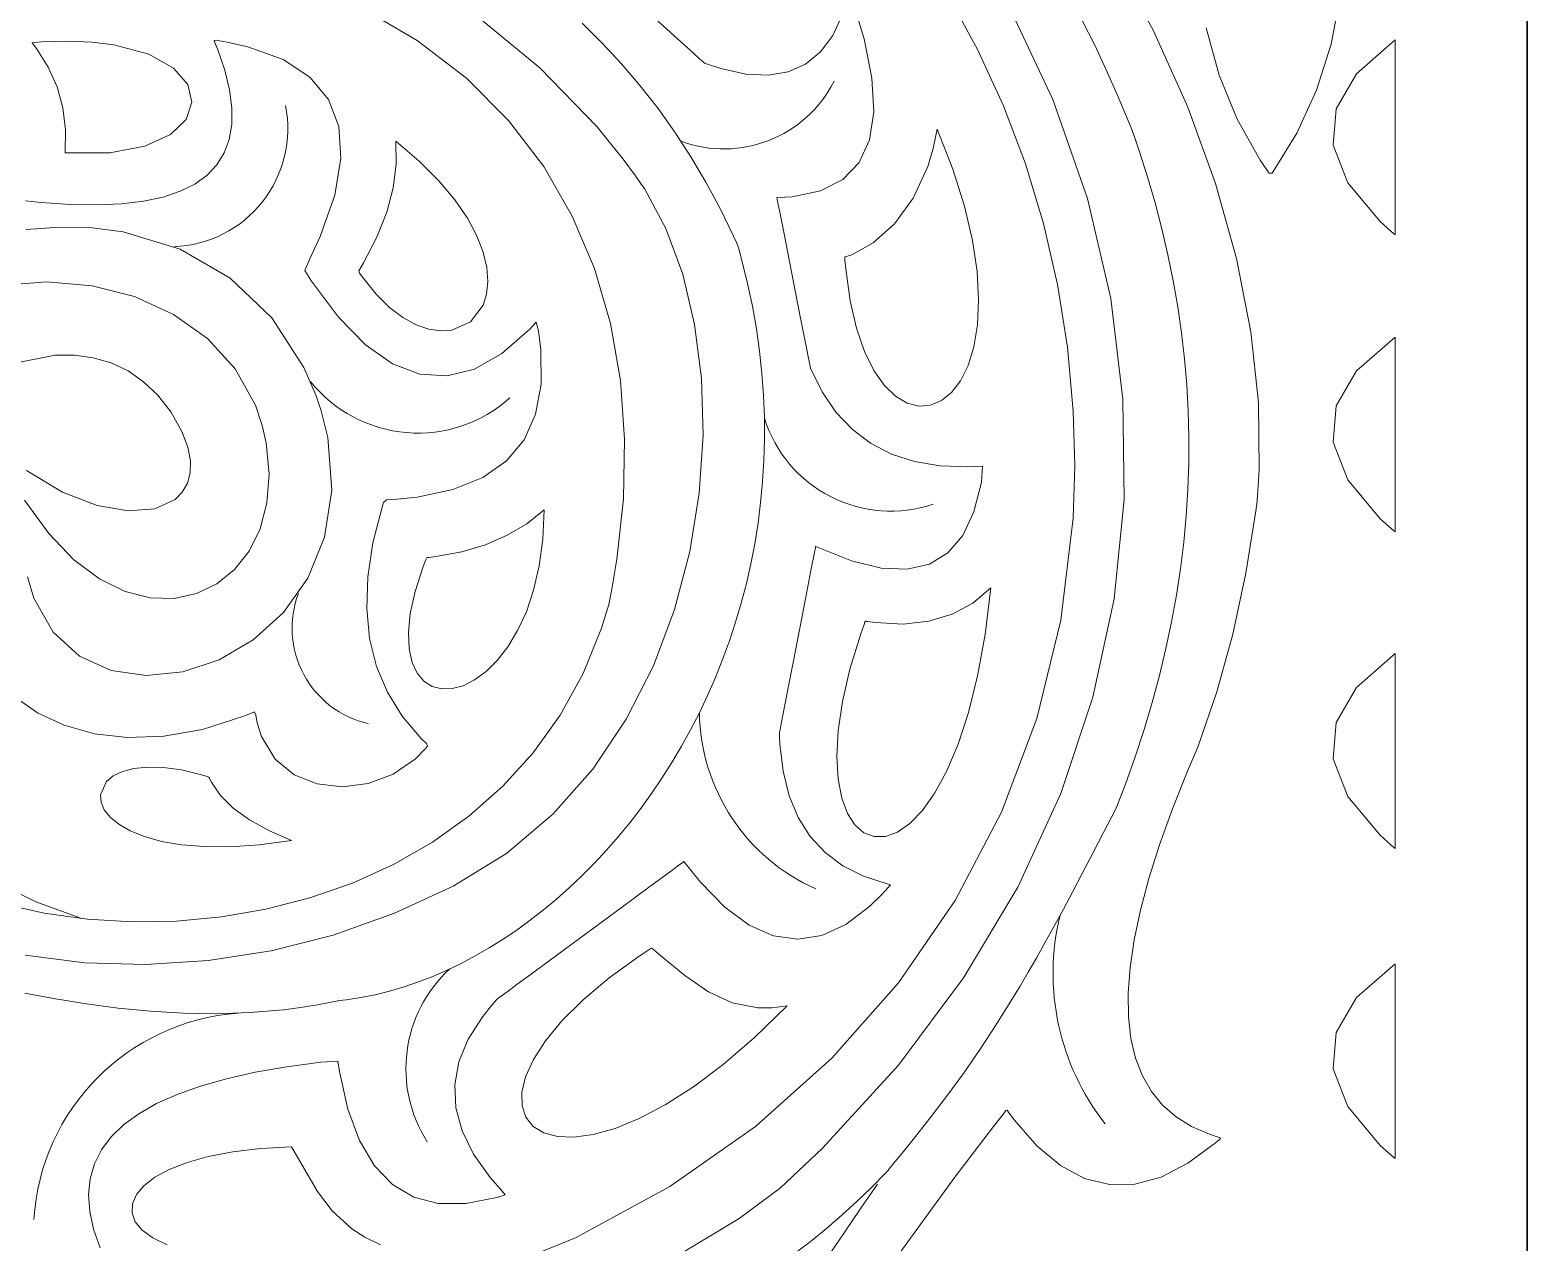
# Model space of a CAD drawing. Header units: inches. Extents: x 249 to 1192, y -18 to 440.
# Drawn here: x 634.8776 to 635.3548, y 187.5511 to 187.9373 of the extents above; entities that cross this region are included whole.
import ezdxf

# ---------------------------------------------------------------- set-up
doc = ezdxf.new("R2010")
doc.units = ezdxf.units.IN
doc.header["$MEASUREMENT"] = 0
doc.layers.add('DINDING', color=6, linetype='Continuous', lineweight=0)
doc.layers.add('KACA', color=141, linetype='Continuous', lineweight=30)

# ---------------------------------------------------------------- blocks, each defined once
blk = doc.blocks.new('GORGA')
blk.add_lwpolyline([(366.59218, 151.19092), (367.59218, 151.19092), (367.59218, 149.19092), (366.59218, 149.19092)], close=True)
blk.add_lwpolyline([(366.59218, 151.19092), (367.59218, 151.19092), (367.59218, 149.19092), (366.59218, 149.19092)], close=True)
at = {"lineweight": 9}
for points in [[(367.05312, 150.68347), (367.06744, 150.68873), (367.07988, 150.69487)], [(367.0742, 150.86035), (367.06131, 150.86286), (367.05511, 150.86289), (367.04914, 150.86208), (367.04345, 150.86041), (367.03809, 150.85787), (367.0331, 150.85444), (367.02854, 150.85009), (367.02445, 150.84482), (367.02089, 150.8386), (367.01901, 150.83357), (367.0182, 150.82924), (367.01827, 150.8254), (367.01915, 150.82206), (367.02078, 150.81922), (367.02309, 150.81692), (367.02953, 150.81395), (367.03797, 150.81328), (367.04793, 150.815), (367.05892, 150.81926), (367.07043, 150.82615)], [(367.07442, 150.75412), (367.06696, 150.74896), (367.05839, 150.74494), (367.04879, 150.74224), (367.03821, 150.74102), (367.02671, 150.74143), (367.01434, 150.74365), (367.00117, 150.74783), (366.99776, 150.7492), (366.99738, 150.74813), (366.99693, 150.74573), (366.99558, 150.74134), (366.99123, 150.7342), (366.98515, 150.72918), (366.97783, 150.72625), (366.96979, 150.72534), (366.96154, 150.72641), (366.95359, 150.72942), (366.94644, 150.73431), (366.94334, 150.73744), (366.94262, 150.7383), (366.94297, 150.73913), (366.94467, 150.74079), (366.95068, 150.74782), (366.95541, 150.75546), (366.95888, 150.76373), (366.96107, 150.77263), (366.96199, 150.78214), (366.96164, 150.79229), (366.96001, 150.80305), (366.95711, 150.81444), (366.95666, 150.81591), (366.95569, 150.81682), (366.9523, 150.81702), (366.94589, 150.81769), (366.93451, 150.82009), (366.92504, 150.82393), (366.9175, 150.82921), (366.91187, 150.83591), (366.90816, 150.84405), (366.90637, 150.85361), (366.9065, 150.86461), (366.90728, 150.87065), (366.90796, 150.87343), (366.91016, 150.87107), (366.91893, 150.86339), (366.92768, 150.85845), (366.9364, 150.85626), (366.9451, 150.85681), (366.95377, 150.86012), (366.96241, 150.86617), (366.97102, 150.87496), (366.97961, 150.88651), (366.98175, 150.88982), (366.98013, 150.89353), (366.97683, 150.90071), (366.97221, 150.91392), (366.97023, 150.92561), (366.97088, 150.93577), (366.97417, 150.9444), (366.9801, 150.95151), (366.98866, 150.9571), (366.99985, 150.96116), (367.00644, 150.96262), (367.00998, 150.96321), (367.01063, 150.96313), (367.01026, 150.96224), (367.00957, 150.96047), (367.00727, 150.95371), (367.00575, 150.94744), (367.005, 150.94167), (367.00503, 150.93639), (367.00583, 150.93161), (367.00741, 150.92732), (367.00976, 150.92352), (367.01289, 150.92022), (367.01679, 150.91741), (367.02146, 150.91509), (367.02692, 150.91327), (367.03314, 150.91194), (367.04014, 150.91111), (367.04792, 150.91077), (367.05647, 150.91092), (367.06579, 150.91157), (367.07075, 150.91208)], [(367.04695, 150.57849), (367.04906, 150.58442), (367.05029, 150.59006), (367.05066, 150.5954), (367.05016, 150.60044), (367.04879, 150.60518), (367.04656, 150.60962), (367.04346, 150.61376), (367.0395, 150.6176), (367.03466, 150.62115), (367.02897, 150.62439), (367.0224, 150.62734), (367.01497, 150.62999), (367.00667, 150.63234), (366.99751, 150.63439), (366.98747, 150.63614), (366.97658, 150.63759), (366.97116, 150.63794), (366.97066, 150.63463), (366.96799, 150.62262), (366.96429, 150.61261), (366.95957, 150.6046), (366.95381, 150.59858), (366.94703, 150.59456), (366.93921, 150.59254), (366.93037, 150.59252), (366.9205, 150.5945), (366.91787, 150.5953), (366.91936, 150.59711), (366.92264, 150.60085), (366.92795, 150.60829), (366.93161, 150.6157), (366.93361, 150.62307), (366.93396, 150.6304), (366.93265, 150.63769), (366.92968, 150.64495), (366.92505, 150.65217), (366.92212, 150.65577), (366.9205, 150.65756), (366.92006, 150.65799), (366.91903, 150.65875), (366.91697, 150.66027), (366.91404, 150.66243), (366.91037, 150.66513), (366.90141, 150.67173), (366.88096, 150.68678), (366.87176, 150.69355), (366.86792, 150.69637), (366.86478, 150.69869), (366.86248, 150.70038), (366.86116, 150.70135), (366.86091, 150.70154), (366.86057, 150.70111), (366.85959, 150.6998), (366.85567, 150.69494), (366.84787, 150.68695), (366.84009, 150.68125), (366.83234, 150.67785), (366.82462, 150.67676), (366.81693, 150.67796), (366.80927, 150.68146), (366.80163, 150.68726), (366.79783, 150.69102), (366.79593, 150.69311), (366.79511, 150.69416), (366.79612, 150.6944), (366.80365, 150.69684), (366.81025, 150.70018), (366.81592, 150.70442), (366.82066, 150.70954), (366.82447, 150.71556), (366.82734, 150.72247), (366.82928, 150.73028), (366.83029, 150.73898), (366.8304, 150.74129), (366.83043, 150.74247), (366.83043, 150.74273), (366.83027, 150.74354), (366.82991, 150.74541), (366.82937, 150.74818), (366.82788, 150.75586), (366.82601, 150.76545), (366.82206, 150.78578), (366.82042, 150.79423), (366.81929, 150.8), (366.819, 150.80153), (366.81893, 150.80189), (366.81891, 150.80197), (366.81816, 150.80162), (366.80751, 150.79735), (366.79804, 150.79504), (366.78976, 150.7947), (366.78266, 150.79632), (366.77675, 150.79989), (366.77202, 150.80544), (366.76847, 150.81294), (366.7661, 150.8224), (366.76573, 150.82747), (366.77043, 150.82726), (366.77927, 150.82761), (366.78739, 150.82899), (366.79476, 150.83139), (366.80139, 150.83482), (366.80729, 150.83927), (366.81245, 150.84475), (366.81687, 150.85125), (366.82056, 150.85877), (366.82066, 150.85931), (366.82096, 150.86083), (366.82205, 150.86633), (366.8236, 150.87419), (366.82541, 150.88339), (366.82899, 150.90158), (366.83035, 150.90847), (366.83083, 150.9109), (366.83114, 150.91249), (366.83126, 150.9131), (366.82639, 150.91337), (366.81736, 150.91525), (366.81025, 150.9189), (366.80505, 150.92432), (366.80178, 150.93151), (366.80042, 150.94046), (366.80098, 150.95118), (366.80346, 150.96368), (366.80785, 150.97794)], [(366.81038, 150.97145), (366.81349, 150.96477), (366.81741, 150.9595), (366.82214, 150.95562), (366.82768, 150.95316), (366.83402, 150.95209), (366.84118, 150.95244), (366.84914, 150.95418), (366.85343, 150.95558), (366.85431, 150.9559), (366.85435, 150.95595), (366.85463, 150.9562), (366.85589, 150.95733), (366.85798, 150.95922), (366.86415, 150.96479), (366.87216, 150.97203)], [(366.79807, 150.56867), (366.77457, 150.60097), (366.76221, 150.61714), (366.75905, 150.62118), (366.75826, 150.62219), (366.75785, 150.62232), (366.75741, 150.62169), (366.75563, 150.61927), (366.74838, 150.61091), (366.74091, 150.60467), (366.73321, 150.60056), (366.7253, 150.59858), (366.71717, 150.59873), (366.70882, 150.601), (366.70025, 150.60539), (366.69146, 150.61191), (366.69035, 150.61288), (366.68979, 150.61337), (366.69032, 150.61365), (366.69341, 150.61463), (366.69909, 150.61707), (366.70406, 150.62015), (366.70834, 150.62387), (366.71192, 150.62822), (366.71479, 150.63322), (366.71698, 150.63885), (366.71846, 150.64512), (366.71924, 150.65203), (366.71933, 150.65958), (366.71872, 150.66777), (366.71741, 150.67659), (366.7154, 150.68606), (366.7127, 150.69616), (366.70929, 150.7069), (366.70519, 150.71828), (366.70039, 150.73029), (366.69785, 150.73626), (366.69704, 150.73834), (366.69106, 150.75562), (366.68598, 150.77398), (366.6818, 150.79343), (366.67852, 150.81397), (366.67818, 150.81661), (366.67752, 150.82633), (366.67777, 150.84775), (366.6802, 150.87028), (366.68479, 150.89365), (366.69151, 150.91761), (366.70033, 150.94189), (366.71122, 150.96625), (366.72417, 150.99041)], [(367.05312, 150.68347), (367.06744, 150.68873), (367.07988, 150.69487)], [(367.0742, 150.86035), (367.06131, 150.86286), (367.05511, 150.86289), (367.04914, 150.86208), (367.04345, 150.86041), (367.03809, 150.85787), (367.0331, 150.85444), (367.02854, 150.85009), (367.02445, 150.84482), (367.02089, 150.8386), (367.01901, 150.83357), (367.0182, 150.82924), (367.01827, 150.8254), (367.01915, 150.82206), (367.02078, 150.81922), (367.02309, 150.81692), (367.02953, 150.81395), (367.03797, 150.81328), (367.04793, 150.815), (367.05892, 150.81926), (367.07043, 150.82615)], [(367.07442, 150.75412), (367.06696, 150.74896), (367.05839, 150.74494), (367.04879, 150.74224), (367.03821, 150.74102), (367.02671, 150.74143), (367.01434, 150.74365), (367.00117, 150.74783), (366.99776, 150.7492), (366.99738, 150.74813), (366.99693, 150.74573), (366.99558, 150.74134), (366.99123, 150.7342), (366.98515, 150.72918), (366.97783, 150.72625), (366.96979, 150.72534), (366.96154, 150.72641), (366.95359, 150.72942), (366.94644, 150.73431), (366.94334, 150.73744), (366.94262, 150.7383), (366.94297, 150.73913), (366.94467, 150.74079), (366.95068, 150.74782), (366.95541, 150.75546), (366.95888, 150.76373), (366.96107, 150.77263), (366.96199, 150.78214), (366.96164, 150.79229), (366.96001, 150.80305), (366.95711, 150.81444), (366.95666, 150.81591), (366.95569, 150.81682), (366.9523, 150.81702), (366.94589, 150.81769), (366.93451, 150.82009), (366.92504, 150.82393), (366.9175, 150.82921), (366.91187, 150.83591), (366.90816, 150.84405), (366.90637, 150.85361), (366.9065, 150.86461), (366.90728, 150.87065), (366.90796, 150.87343), (366.91016, 150.87107), (366.91893, 150.86339), (366.92768, 150.85845), (366.9364, 150.85626), (366.9451, 150.85681), (366.95377, 150.86012), (366.96241, 150.86617), (366.97102, 150.87496), (366.97961, 150.88651), (366.98175, 150.88982), (366.98013, 150.89353), (366.97683, 150.90071), (366.97221, 150.91392), (366.97023, 150.92561), (366.97088, 150.93577), (366.97417, 150.9444), (366.9801, 150.95151), (366.98866, 150.9571), (366.99985, 150.96116), (367.00644, 150.96262), (367.00998, 150.96321), (367.01063, 150.96313), (367.01026, 150.96224), (367.00957, 150.96047), (367.00727, 150.95371), (367.00575, 150.94744), (367.005, 150.94167), (367.00503, 150.93639), (367.00583, 150.93161), (367.00741, 150.92732), (367.00976, 150.92352), (367.01289, 150.92022), (367.01679, 150.91741), (367.02146, 150.91509), (367.02692, 150.91327), (367.03314, 150.91194), (367.04014, 150.91111), (367.04792, 150.91077), (367.05647, 150.91092), (367.06579, 150.91157), (367.07075, 150.91208)], [(367.04695, 150.57849), (367.04906, 150.58442), (367.05029, 150.59006), (367.05066, 150.5954), (367.05016, 150.60044), (367.04879, 150.60518), (367.04656, 150.60962), (367.04346, 150.61376), (367.0395, 150.6176), (367.03466, 150.62115), (367.02897, 150.62439), (367.0224, 150.62734), (367.01497, 150.62999), (367.00667, 150.63234), (366.99751, 150.63439), (366.98747, 150.63614), (366.97658, 150.63759), (366.97116, 150.63794), (366.97066, 150.63463), (366.96799, 150.62262), (366.96429, 150.61261), (366.95957, 150.6046), (366.95381, 150.59858), (366.94703, 150.59456), (366.93921, 150.59254), (366.93037, 150.59252), (366.9205, 150.5945), (366.91787, 150.5953), (366.91936, 150.59711), (366.92264, 150.60085), (366.92795, 150.60829), (366.93161, 150.6157), (366.93361, 150.62307), (366.93396, 150.6304), (366.93265, 150.63769), (366.92968, 150.64495), (366.92505, 150.65217), (366.92212, 150.65577), (366.9205, 150.65756), (366.92006, 150.65799), (366.91903, 150.65875), (366.91697, 150.66027), (366.91404, 150.66243), (366.91037, 150.66513), (366.90141, 150.67173), (366.88096, 150.68678), (366.87176, 150.69355), (366.86792, 150.69637), (366.86478, 150.69869), (366.86248, 150.70038), (366.86116, 150.70135), (366.86091, 150.70154), (366.86057, 150.70111), (366.85959, 150.6998), (366.85567, 150.69494), (366.84787, 150.68695), (366.84009, 150.68125), (366.83234, 150.67785), (366.82462, 150.67676), (366.81693, 150.67796), (366.80927, 150.68146), (366.80163, 150.68726), (366.79783, 150.69102), (366.79593, 150.69311), (366.79511, 150.69416), (366.79612, 150.6944), (366.80365, 150.69684), (366.81025, 150.70018), (366.81592, 150.70442), (366.82066, 150.70954), (366.82447, 150.71556), (366.82734, 150.72247), (366.82928, 150.73028), (366.83029, 150.73898), (366.8304, 150.74129), (366.83043, 150.74247), (366.83043, 150.74273), (366.83027, 150.74354), (366.82991, 150.74541), (366.82937, 150.74818), (366.82788, 150.75586), (366.82601, 150.76545), (366.82206, 150.78578), (366.82042, 150.79423), (366.81929, 150.8), (366.819, 150.80153), (366.81893, 150.80189), (366.81891, 150.80197), (366.81816, 150.80162), (366.80751, 150.79735), (366.79804, 150.79504), (366.78976, 150.7947), (366.78266, 150.79632), (366.77675, 150.79989), (366.77202, 150.80544), (366.76847, 150.81294), (366.7661, 150.8224), (366.76573, 150.82747), (366.77043, 150.82726), (366.77927, 150.82761), (366.78739, 150.82899), (366.79476, 150.83139), (366.80139, 150.83482), (366.80729, 150.83927), (366.81245, 150.84475), (366.81687, 150.85125), (366.82056, 150.85877), (366.82066, 150.85931), (366.82096, 150.86083), (366.82205, 150.86633), (366.8236, 150.87419), (366.82541, 150.88339), (366.82899, 150.90158), (366.83035, 150.90847), (366.83083, 150.9109), (366.83114, 150.91249), (366.83126, 150.9131), (366.82639, 150.91337), (366.81736, 150.91525), (366.81025, 150.9189), (366.80505, 150.92432), (366.80178, 150.93151), (366.80042, 150.94046), (366.80098, 150.95118), (366.80346, 150.96368), (366.80785, 150.97794)], [(366.81038, 150.97145), (366.81349, 150.96477), (366.81741, 150.9595), (366.82214, 150.95562), (366.82768, 150.95316), (366.83402, 150.95209), (366.84118, 150.95244), (366.84914, 150.95418), (366.85343, 150.95558), (366.85431, 150.9559), (366.85435, 150.95595), (366.85463, 150.9562), (366.85589, 150.95733), (366.85798, 150.95922), (366.86415, 150.96479), (366.87216, 150.97203)], [(366.79807, 150.56867), (366.77457, 150.60097), (366.76221, 150.61714), (366.75905, 150.62118), (366.75826, 150.62219), (366.75785, 150.62232), (366.75741, 150.62169), (366.75563, 150.61927), (366.74838, 150.61091), (366.74091, 150.60467), (366.73321, 150.60056), (366.7253, 150.59858), (366.71717, 150.59873), (366.70882, 150.601), (366.70025, 150.60539), (366.69146, 150.61191), (366.69035, 150.61288), (366.68979, 150.61337), (366.69032, 150.61365), (366.69341, 150.61463), (366.69909, 150.61707), (366.70406, 150.62015), (366.70834, 150.62387), (366.71192, 150.62822), (366.71479, 150.63322), (366.71698, 150.63885), (366.71846, 150.64512), (366.71924, 150.65203), (366.71933, 150.65958), (366.71872, 150.66777), (366.71741, 150.67659), (366.7154, 150.68606), (366.7127, 150.69616), (366.70929, 150.7069), (366.70519, 150.71828), (366.70039, 150.73029), (366.69785, 150.73626), (366.69704, 150.73834), (366.69106, 150.75562), (366.68598, 150.77398), (366.6818, 150.79343), (366.67852, 150.81397), (366.67818, 150.81661), (366.67752, 150.82633), (366.67777, 150.84775), (366.6802, 150.87028), (366.68479, 150.89365), (366.69151, 150.91761), (366.70033, 150.94189), (366.71122, 150.96625), (366.72417, 150.99041)], [(366.73386, 150.96932), (366.72999, 150.96165), (366.7263, 150.95384), (366.72277, 150.94591), (366.71941, 150.93786), (366.71859, 150.93582), (366.71819, 150.9348), (366.71796, 150.93418), (366.71723, 150.93211), (366.71581, 150.92796), (366.71315, 150.91968), (366.71073, 150.9114), (366.70856, 150.90312), (366.70662, 150.89485), (366.70493, 150.88657), (366.70348, 150.8783), (366.70228, 150.87001), (366.70132, 150.86172), (366.70061, 150.85342), (366.70015, 150.84511), (366.69994, 150.83678), (366.69997, 150.82844), (366.70026, 150.82007), (366.7008, 150.81169), (366.70159, 150.80328), (366.70263, 150.79485), (366.70393, 150.78638), (366.70548, 150.77789), (366.70729, 150.76937), (366.70936, 150.7608), (366.71168, 150.75221), (366.71426, 150.74357), (366.7171, 150.73489), (366.7202, 150.72616), (366.72185, 150.72178), (366.7227, 150.71959), (366.7236, 150.71772), (366.72715, 150.71077), (366.73055, 150.70418), (366.73382, 150.69793), (366.73695, 150.69199), (366.73997, 150.68634), (366.74289, 150.68097), (366.74572, 150.67585), (366.74847, 150.67097), (366.75115, 150.66631), (366.75377, 150.66183), (366.75636, 150.65754), (366.76144, 150.64939), (366.76649, 150.64171), (366.77161, 150.63433), (366.77688, 150.62709), (366.78241, 150.61983), (366.78829, 150.6124), (366.79139, 150.60857), (366.79461, 150.60463), (366.79544, 150.60363), (366.79585, 150.60313), (366.79599, 150.60297), (366.79625, 150.60269), (366.79678, 150.60214), (366.80111, 150.59771), (366.80568, 150.59331), (366.81048, 150.58896), (366.81549, 150.58465), (366.82072, 150.5804), (366.82615, 150.57621)], [(366.89336, 150.96872), (366.88693, 150.96234), (366.88075, 150.95567), (366.87482, 150.94871), (366.86916, 150.94147), (366.86378, 150.93394), (366.85868, 150.92612), (366.85388, 150.91803), (366.84938, 150.90965), (366.84519, 150.901), (366.84419, 150.89879), (366.8437, 150.89768), (366.8434, 150.89672), (366.8424, 150.89305), (366.8406, 150.88574), (366.83908, 150.87848), (366.83782, 150.87127), (366.83681, 150.86411), (366.83605, 150.85701), (366.83554, 150.84998), (366.83527, 150.84302), (366.83523, 150.83612), (366.83542, 150.8293), (366.83583, 150.82255), (366.83646, 150.81589), (366.83729, 150.80931), (366.83834, 150.80282), (366.83958, 150.79642), (366.84101, 150.79011), (366.84264, 150.78391), (366.84444, 150.77781), (366.84642, 150.77181), (366.84857, 150.76592), (366.85089, 150.76015), (366.85336, 150.75449), (366.85599, 150.74895), (366.85877, 150.74354), (366.86168, 150.73826), (366.86473, 150.73311), (366.86792, 150.72809), (366.87123, 150.72321), (366.87465, 150.71847), (366.87819, 150.71388), (366.88184, 150.70944), (366.88559, 150.70515), (366.88943, 150.70101), (366.89337, 150.69704), (366.89739, 150.69323), (366.90148, 150.68959), (366.90565, 150.68612), (366.90989, 150.68282), (366.91419, 150.6797), (366.91855, 150.67677), (366.92295, 150.67401), (366.9274, 150.67145), (366.93189, 150.66908), (366.93641, 150.66691), (366.94096, 150.66493), (366.94552, 150.66316), (366.95011, 150.6616), (366.9547, 150.66025), (366.9593, 150.65911), (366.9639, 150.65818), (366.96849, 150.65748), (366.97078, 150.65722), (366.9713, 150.65716), (366.97164, 150.65708), (366.97232, 150.65694), (366.97773, 150.65589), (366.98314, 150.65501), (366.98853, 150.65431), (366.99927, 150.65338), (367.00993, 150.65303), (367.02048, 150.65321), (367.03091, 150.65383), (367.04119, 150.65485), (367.05131, 150.65618), (367.06123, 150.65778), (367.07095, 150.65957)], [(366.73386, 150.96932), (366.72999, 150.96165), (366.7263, 150.95384), (366.72277, 150.94591), (366.71941, 150.93786), (366.71859, 150.93582), (366.71819, 150.9348), (366.71796, 150.93418), (366.71723, 150.93211), (366.71581, 150.92796), (366.71315, 150.91968), (366.71073, 150.9114), (366.70856, 150.90312), (366.70662, 150.89485), (366.70493, 150.88657), (366.70348, 150.8783), (366.70228, 150.87001), (366.70132, 150.86172), (366.70061, 150.85342), (366.70015, 150.84511), (366.69994, 150.83678), (366.69997, 150.82844), (366.70026, 150.82007), (366.7008, 150.81169), (366.70159, 150.80328), (366.70263, 150.79485), (366.70393, 150.78638), (366.70548, 150.77789), (366.70729, 150.76937), (366.70936, 150.7608), (366.71168, 150.75221), (366.71426, 150.74357), (366.7171, 150.73489), (366.7202, 150.72616), (366.72185, 150.72178), (366.7227, 150.71959), (366.7236, 150.71772), (366.72715, 150.71077), (366.73055, 150.70418), (366.73382, 150.69793), (366.73695, 150.69199), (366.73997, 150.68634), (366.74289, 150.68097), (366.74572, 150.67585), (366.74847, 150.67097), (366.75115, 150.66631), (366.75377, 150.66183), (366.75636, 150.65754), (366.76144, 150.64939), (366.76649, 150.64171), (366.77161, 150.63433), (366.77688, 150.62709), (366.78241, 150.61983), (366.78829, 150.6124), (366.79139, 150.60857), (366.79461, 150.60463), (366.79544, 150.60363), (366.79585, 150.60313), (366.79599, 150.60297), (366.79625, 150.60269), (366.79678, 150.60214), (366.80111, 150.59771), (366.80568, 150.59331), (366.81048, 150.58896), (366.81549, 150.58465), (366.82072, 150.5804), (366.82615, 150.57621)], [(366.89336, 150.96872), (366.88693, 150.96234), (366.88075, 150.95567), (366.87482, 150.94871), (366.86916, 150.94147), (366.86378, 150.93394), (366.85868, 150.92612), (366.85388, 150.91803), (366.84938, 150.90965), (366.84519, 150.901), (366.84419, 150.89879), (366.8437, 150.89768), (366.8434, 150.89672), (366.8424, 150.89305), (366.8406, 150.88574), (366.83908, 150.87848), (366.83782, 150.87127), (366.83681, 150.86411), (366.83605, 150.85701), (366.83554, 150.84998), (366.83527, 150.84302), (366.83523, 150.83612), (366.83542, 150.8293), (366.83583, 150.82255), (366.83646, 150.81589), (366.83729, 150.80931), (366.83834, 150.80282), (366.83958, 150.79642), (366.84101, 150.79011), (366.84264, 150.78391), (366.84444, 150.77781), (366.84642, 150.77181), (366.84857, 150.76592), (366.85089, 150.76015), (366.85336, 150.75449), (366.85599, 150.74895), (366.85877, 150.74354), (366.86168, 150.73826), (366.86473, 150.73311), (366.86792, 150.72809), (366.87123, 150.72321), (366.87465, 150.71847), (366.87819, 150.71388), (366.88184, 150.70944), (366.88559, 150.70515), (366.88943, 150.70101), (366.89337, 150.69704), (366.89739, 150.69323), (366.90148, 150.68959), (366.90565, 150.68612), (366.90989, 150.68282), (366.91419, 150.6797), (366.91855, 150.67677), (366.92295, 150.67401), (366.9274, 150.67145), (366.93189, 150.66908), (366.93641, 150.66691), (366.94096, 150.66493), (366.94552, 150.66316), (366.95011, 150.6616), (366.9547, 150.66025), (366.9593, 150.65911), (366.9639, 150.65818), (366.96849, 150.65748), (366.97078, 150.65722), (366.9713, 150.65716), (366.97164, 150.65708), (366.97232, 150.65694), (366.97773, 150.65589), (366.98314, 150.65501), (366.98853, 150.65431), (366.99927, 150.65338), (367.00993, 150.65303), (367.02048, 150.65321), (367.03091, 150.65383), (367.04119, 150.65485), (367.05131, 150.65618), (367.06123, 150.65778), (367.07095, 150.65957)], [(366.75798, 150.97547), (366.74337, 150.94437), (366.73233, 150.91279), (366.72487, 150.8809), (366.72097, 150.84889), (366.72062, 150.81694), (366.72381, 150.78523), (366.73053, 150.75394), (366.74077, 150.72326), (366.75451, 150.69337), (366.77176, 150.66444), (366.79248, 150.63667), (366.81669, 150.61022), (366.83009, 150.59756), (366.84335, 150.58782), (366.87085, 150.57119)], [(366.92654, 150.97065), (366.9068, 150.95449), (366.8887, 150.93573), (366.88032, 150.92539), (366.87631, 150.91998), (366.87448, 150.91739), (366.87351, 150.91594), (366.86664, 150.90321), (366.86128, 150.88866), (366.85749, 150.87262), (366.85532, 150.85544), (366.85482, 150.83744), (366.85606, 150.81895), (366.85907, 150.80032), (366.86391, 150.78187), (366.87064, 150.76394), (366.87931, 150.74686), (366.88996, 150.73096), (366.90266, 150.71658), (366.91745, 150.70406), (366.9344, 150.69372), (366.9532, 150.68505), (366.97267, 150.67811), (366.99251, 150.67309), (367.01249, 150.66997), (367.03236, 150.66872), (367.05189, 150.66929), (367.07085, 150.67167)], [(367.07054, 150.90289), (367.05982, 150.90369), (367.04951, 150.90342), (367.03965, 150.90214), (367.02143, 150.89662), (367.00552, 150.88741), (366.99226, 150.87476), (366.982, 150.85896), (366.97811, 150.84995), (366.97649, 150.84519), (366.97442, 150.8366), (366.97311, 150.81982), (366.97542, 150.80484), (366.98076, 150.7918), (366.98854, 150.78085), (366.99817, 150.77213), (367.00907, 150.76578), (367.02064, 150.76194), (367.03231, 150.76077), (367.04347, 150.76239), (367.05354, 150.76696), (367.06194, 150.77462), (367.06808, 150.7855), (367.07012, 150.7922)], [(367.07106, 150.81665), (367.06335, 150.80601), (367.05533, 150.79771), (367.04716, 150.79162), (367.039, 150.78762), (367.03102, 150.78559), (367.02339, 150.78539), (367.01625, 150.78691), (367.00978, 150.79001), (367.00414, 150.79458), (366.99949, 150.80047), (366.996, 150.80758), (366.99382, 150.81578), (366.99312, 150.82493), (366.99407, 150.83492), (366.99529, 150.84048), (366.99749, 150.84694), (367.00392, 150.8585), (367.01275, 150.86818), (367.02356, 150.87589), (367.03597, 150.88153), (367.04956, 150.88502), (367.06394, 150.88625), (367.07871, 150.88513)], [(367.07826, 150.68811), (367.06483, 150.68511), (367.05099, 150.68317), (367.03687, 150.6823), (367.02259, 150.68254), (367.00829, 150.68387), (366.99411, 150.68634), (366.98016, 150.68994), (366.96659, 150.69469), (366.95352, 150.7006), (366.94109, 150.7077), (366.92942, 150.71599), (366.91865, 150.7255), (366.90891, 150.73622), (366.90033, 150.74819), (366.89304, 150.7614), (366.88718, 150.77589), (366.88486, 150.78348), (366.8839, 150.78829), (366.88226, 150.79791), (366.88019, 150.8171), (366.8798, 150.8361), (366.88116, 150.85476), (366.88435, 150.87293), (366.88944, 150.89046), (366.89649, 150.90719), (366.9056, 150.92297), (366.91682, 150.93767), (366.93023, 150.95111), (366.94591, 150.96317), (366.96393, 150.97367)], [(366.92826, 150.5683), (366.89546, 150.58161), (366.86536, 150.59795), (366.83807, 150.6171), (366.81373, 150.63883), (366.79248, 150.66292), (366.77443, 150.68915), (366.75972, 150.7173), (366.74847, 150.74713), (366.74082, 150.77844), (366.73689, 150.81099), (366.73636, 150.82766), (366.73684, 150.84507), (366.73868, 150.86544), (366.74185, 150.8854), (366.74632, 150.90489), (366.75205, 150.92387), (366.75902, 150.9423), (366.76719, 150.96012), (366.77652, 150.9773)], [(366.75798, 150.97547), (366.74337, 150.94437), (366.73233, 150.91279), (366.72487, 150.8809), (366.72097, 150.84889), (366.72062, 150.81694), (366.72381, 150.78523), (366.73053, 150.75394), (366.74077, 150.72326), (366.75451, 150.69337), (366.77176, 150.66444), (366.79248, 150.63667), (366.81669, 150.61022), (366.83009, 150.59756), (366.84335, 150.58782), (366.87085, 150.57119)], [(366.92654, 150.97065), (366.9068, 150.95449), (366.8887, 150.93573), (366.88032, 150.92539), (366.87631, 150.91998), (366.87448, 150.91739), (366.87351, 150.91594), (366.86664, 150.90321), (366.86128, 150.88866), (366.85749, 150.87262), (366.85532, 150.85544), (366.85482, 150.83744), (366.85606, 150.81895), (366.85907, 150.80032), (366.86391, 150.78187), (366.87064, 150.76394), (366.87931, 150.74686), (366.88996, 150.73096), (366.90266, 150.71658), (366.91745, 150.70406), (366.9344, 150.69372), (366.9532, 150.68505), (366.97267, 150.67811), (366.99251, 150.67309), (367.01249, 150.66997), (367.03236, 150.66872), (367.05189, 150.66929), (367.07085, 150.67167)], [(367.07054, 150.90289), (367.05982, 150.90369), (367.04951, 150.90342), (367.03965, 150.90214), (367.02143, 150.89662), (367.00552, 150.88741), (366.99226, 150.87476), (366.982, 150.85896), (366.97811, 150.84995), (366.97649, 150.84519), (366.97442, 150.8366), (366.97311, 150.81982), (366.97542, 150.80484), (366.98076, 150.7918), (366.98854, 150.78085), (366.99817, 150.77213), (367.00907, 150.76578), (367.02064, 150.76194), (367.03231, 150.76077), (367.04347, 150.76239), (367.05354, 150.76696), (367.06194, 150.77462), (367.06808, 150.7855), (367.07012, 150.7922)], [(367.07106, 150.81665), (367.06335, 150.80601), (367.05533, 150.79771), (367.04716, 150.79162), (367.039, 150.78762), (367.03102, 150.78559), (367.02339, 150.78539), (367.01625, 150.78691), (367.00978, 150.79001), (367.00414, 150.79458), (366.99949, 150.80047), (366.996, 150.80758), (366.99382, 150.81578), (366.99312, 150.82493), (366.99407, 150.83492), (366.99529, 150.84048), (366.99749, 150.84694), (367.00392, 150.8585), (367.01275, 150.86818), (367.02356, 150.87589), (367.03597, 150.88153), (367.04956, 150.88502), (367.06394, 150.88625), (367.07871, 150.88513)], [(367.07826, 150.68811), (367.06483, 150.68511), (367.05099, 150.68317), (367.03687, 150.6823), (367.02259, 150.68254), (367.00829, 150.68387), (366.99411, 150.68634), (366.98016, 150.68994), (366.96659, 150.69469), (366.95352, 150.7006), (366.94109, 150.7077), (366.92942, 150.71599), (366.91865, 150.7255), (366.90891, 150.73622), (366.90033, 150.74819), (366.89304, 150.7614), (366.88718, 150.77589), (366.88486, 150.78348), (366.8839, 150.78829), (366.88226, 150.79791), (366.88019, 150.8171), (366.8798, 150.8361), (366.88116, 150.85476), (366.88435, 150.87293), (366.88944, 150.89046), (366.89649, 150.90719), (366.9056, 150.92297), (366.91682, 150.93767), (366.93023, 150.95111), (366.94591, 150.96317), (366.96393, 150.97367)], [(366.92826, 150.5683), (366.89546, 150.58161), (366.86536, 150.59795), (366.83807, 150.6171), (366.81373, 150.63883), (366.79248, 150.66292), (366.77443, 150.68915), (366.75972, 150.7173), (366.74847, 150.74713), (366.74082, 150.77844), (366.73689, 150.81099), (366.73636, 150.82766), (366.73684, 150.84507), (366.73868, 150.86544), (366.74185, 150.8854), (366.74632, 150.90489), (366.75205, 150.92387), (366.75902, 150.9423), (366.76719, 150.96012), (366.77652, 150.9773)], [(366.69446, 150.96714), (366.69034, 150.95209), (366.6846, 150.93806), (366.67725, 150.92504), (366.67517, 150.92194), (366.67463, 150.92117), (366.67445, 150.92092), (366.67445, 150.92092), (366.67444, 150.92092), (366.6743, 150.92092), (366.67347, 150.92092), (366.66559, 150.9336), (366.65932, 150.9473), (366.65465, 150.96201), (366.6516, 150.97773)], [(366.69446, 150.96714), (366.69034, 150.95209), (366.6846, 150.93806), (366.67725, 150.92504), (366.67517, 150.92194), (366.67463, 150.92117), (366.67445, 150.92092), (366.67445, 150.92092), (366.67444, 150.92092), (366.6743, 150.92092), (366.67347, 150.92092), (366.66559, 150.9336), (366.65932, 150.9473), (366.65465, 150.96201), (366.6516, 150.97773)], [(366.95762, 150.57937), (366.96257, 150.58187), (366.9667, 150.5845), (366.97306, 150.59018), (366.97772, 150.59644), (366.98599, 150.61063), (366.98599, 150.61063), (366.99586, 150.61012), (367.0047, 150.60908), (367.0125, 150.60757), (367.01925, 150.60567), (367.02493, 150.60343), (367.02953, 150.60092), (367.03303, 150.59822), (367.03542, 150.59539), (367.03668, 150.59249), (367.0368, 150.5896), (367.03576, 150.58677), (367.03355, 150.58408), (367.03016, 150.5816), (367.02557, 150.57939)], [(366.95762, 150.57937), (366.96257, 150.58187), (366.9667, 150.5845), (366.97306, 150.59018), (366.97772, 150.59644), (366.98599, 150.61063), (366.98599, 150.61063), (366.99586, 150.61012), (367.0047, 150.60908), (367.0125, 150.60757), (367.01925, 150.60567), (367.02493, 150.60343), (367.02953, 150.60092), (367.03303, 150.59822), (367.03542, 150.59539), (367.03668, 150.59249), (367.0368, 150.5896), (367.03576, 150.58677), (367.03355, 150.58408), (367.03016, 150.5816), (367.02557, 150.57939)], [(366.79916, 150.59873), (366.80447, 150.59108), (366.80964, 150.58359), (366.81466, 150.57625)], [(366.79916, 150.59873), (366.80447, 150.59108), (366.80964, 150.58359), (366.81466, 150.57625)]]:
    blk.add_lwpolyline(points, dxfattribs=at)
for points in [[(366.63427, 150.96334), (366.64649, 150.95257), (366.65306, 150.9414), (366.654, 150.92982), (366.6493, 150.91783), (366.63897, 150.90544), (366.6355, 150.90227), (366.63427, 150.90126), (366.63427, 150.90191), (366.63427, 150.91092), (366.63427, 150.94368), (366.63427, 150.9576), (366.63427, 150.96334)], [(366.63427, 150.96334), (366.64649, 150.95257), (366.65306, 150.9414), (366.654, 150.92982), (366.6493, 150.91783), (366.63897, 150.90544), (366.6355, 150.90227), (366.63427, 150.90126), (366.63427, 150.90191), (366.63427, 150.91092), (366.63427, 150.94368), (366.63427, 150.9576), (366.63427, 150.96334)], [(367.0581, 150.92735), (367.0439, 150.92734), (367.03271, 150.92945), (367.02459, 150.93317), (367.01958, 150.93803), (367.01771, 150.94351), (367.01904, 150.94912), (367.02361, 150.95438), (367.03145, 150.95877), (367.04262, 150.9618), (367.04946, 150.96265), (367.05716, 150.96298), (367.0657, 150.96272), (367.06797, 150.96255), (367.06871, 150.96246), (367.06864, 150.96237), (367.06836, 150.96202), (367.06727, 150.96059), (367.0635, 150.95466), (367.0607, 150.94836), (367.05887, 150.94172), (367.058, 150.93471), (367.0581, 150.92735)], [(367.0581, 150.92735), (367.0439, 150.92734), (367.03271, 150.92945), (367.02459, 150.93317), (367.01958, 150.93803), (367.01771, 150.94351), (367.01904, 150.94912), (367.02361, 150.95438), (367.03145, 150.95877), (367.04262, 150.9618), (367.04946, 150.96265), (367.05716, 150.96298), (367.0657, 150.96272), (367.06797, 150.96255), (367.06871, 150.96246), (367.06864, 150.96237), (367.06836, 150.96202), (367.06727, 150.96059), (367.0635, 150.95466), (367.0607, 150.94836), (367.05887, 150.94172), (367.058, 150.93471), (367.0581, 150.92735)], [(366.78024, 150.93489), (366.77523, 150.92219), (366.7715, 150.91037), (366.76895, 150.89946), (366.76748, 150.8895), (366.76698, 150.88051), (366.76735, 150.87251), (366.7685, 150.86553), (366.77032, 150.8596), (366.77272, 150.85475), (366.77558, 150.85101), (366.77882, 150.84839), (366.78232, 150.84694), (366.78599, 150.84667), (366.78973, 150.84761), (366.79344, 150.84979), (366.79701, 150.85324), (366.80035, 150.85798), (366.80335, 150.86404), (366.80592, 150.87146), (366.80794, 150.88024), (366.80933, 150.89043), (366.80957, 150.8932), (366.8096, 150.89415), (366.8095, 150.89418), (366.80909, 150.8943), (366.80741, 150.89487), (366.80055, 150.89865), (366.79384, 150.90472), (366.78784, 150.9129), (366.78312, 150.92302), (366.78142, 150.92875), (366.78024, 150.93489)], [(366.78024, 150.93489), (366.77523, 150.92219), (366.7715, 150.91037), (366.76895, 150.89946), (366.76748, 150.8895), (366.76698, 150.88051), (366.76735, 150.87251), (366.7685, 150.86553), (366.77032, 150.8596), (366.77272, 150.85475), (366.77558, 150.85101), (366.77882, 150.84839), (366.78232, 150.84694), (366.78599, 150.84667), (366.78973, 150.84761), (366.79344, 150.84979), (366.79701, 150.85324), (366.80035, 150.85798), (366.80335, 150.86404), (366.80592, 150.87146), (366.80794, 150.88024), (366.80933, 150.89043), (366.80957, 150.8932), (366.8096, 150.89415), (366.8095, 150.89418), (366.80909, 150.8943), (366.80741, 150.89487), (366.80055, 150.89865), (366.79384, 150.90472), (366.78784, 150.9129), (366.78312, 150.92302), (366.78142, 150.92875), (366.78024, 150.93489)], [(366.95274, 150.93112), (366.94526, 150.92473), (366.939, 150.91848), (366.9339, 150.9124), (366.92988, 150.90654), (366.92689, 150.90096), (366.92486, 150.8957), (366.92371, 150.8908), (366.92338, 150.88632), (366.9238, 150.88231), (366.92492, 150.8788), (366.92893, 150.87352), (366.93488, 150.87084), (366.93842, 150.87061), (366.94224, 150.87117), (366.94627, 150.87257), (366.95046, 150.87487), (366.95473, 150.8781), (366.95901, 150.88232), (366.96324, 150.88758), (366.96428, 150.88906), (366.96452, 150.88974), (366.96421, 150.89026), (366.96298, 150.89233), (366.95875, 150.90047), (366.95562, 150.90842), (366.95357, 150.91618), (366.95261, 150.92374), (366.95274, 150.93112)], [(366.95274, 150.93112), (366.94526, 150.92473), (366.939, 150.91848), (366.9339, 150.9124), (366.92988, 150.90654), (366.92689, 150.90096), (366.92486, 150.8957), (366.92371, 150.8908), (366.92338, 150.88632), (366.9238, 150.88231), (366.92492, 150.8788), (366.92893, 150.87352), (366.93488, 150.87084), (366.93842, 150.87061), (366.94224, 150.87117), (366.94627, 150.87257), (366.95046, 150.87487), (366.95473, 150.8781), (366.95901, 150.88232), (366.96324, 150.88758), (366.96428, 150.88906), (366.96452, 150.88974), (366.96421, 150.89026), (366.96298, 150.89233), (366.95875, 150.90047), (366.95562, 150.90842), (366.95357, 150.91618), (366.95261, 150.92374), (366.95274, 150.93112)], [(366.63427, 150.86867), (366.64649, 150.85791), (366.65306, 150.84674), (366.654, 150.83516), (366.6493, 150.82317), (366.63897, 150.81078), (366.6355, 150.80761), (366.63427, 150.8066), (366.63427, 150.80725), (366.63427, 150.81626), (366.63427, 150.84902), (366.63427, 150.86294), (366.63427, 150.86867)], [(366.63427, 150.86867), (366.64649, 150.85791), (366.65306, 150.84674), (366.654, 150.83516), (366.6493, 150.82317), (366.63897, 150.81078), (366.6355, 150.80761), (366.63427, 150.8066), (366.63427, 150.80725), (366.63427, 150.81626), (366.63427, 150.84902), (366.63427, 150.86294), (366.63427, 150.86867)], [(366.90544, 150.8136), (366.90587, 150.80425), (366.90702, 150.79572), (366.90881, 150.78802), (366.91113, 150.78115), (366.9139, 150.77511), (366.91702, 150.76991), (366.92041, 150.76555), (366.92397, 150.76204), (366.92761, 150.75938), (366.93123, 150.75757), (366.93475, 150.75663), (366.93807, 150.75655), (366.94111, 150.75734), (366.94376, 150.75901), (366.94595, 150.76155), (366.94756, 150.76498), (366.94852, 150.76929), (366.94874, 150.77449), (366.94811, 150.7806), (366.94655, 150.7876), (366.94397, 150.7955), (366.94315, 150.79762), (366.94282, 150.79835), (366.94268, 150.79836), (366.94213, 150.79842), (366.93996, 150.79869), (366.9317, 150.80023), (366.92412, 150.8025), (366.91721, 150.80548), (366.91099, 150.80918), (366.90544, 150.8136)], [(366.90544, 150.8136), (366.90587, 150.80425), (366.90702, 150.79572), (366.90881, 150.78802), (366.91113, 150.78115), (366.9139, 150.77511), (366.91702, 150.76991), (366.92041, 150.76555), (366.92397, 150.76204), (366.92761, 150.75938), (366.93123, 150.75757), (366.93475, 150.75663), (366.93807, 150.75655), (366.94111, 150.75734), (366.94376, 150.75901), (366.94595, 150.76155), (366.94756, 150.76498), (366.94852, 150.76929), (366.94874, 150.77449), (366.94811, 150.7806), (366.94655, 150.7876), (366.94397, 150.7955), (366.94315, 150.79762), (366.94282, 150.79835), (366.94268, 150.79836), (366.94213, 150.79842), (366.93996, 150.79869), (366.9317, 150.80023), (366.92412, 150.8025), (366.91721, 150.80548), (366.91099, 150.80918), (366.90544, 150.8136)], [(366.76306, 150.78878), (366.76491, 150.77391), (366.76733, 150.76068), (366.77024, 150.74904), (366.77354, 150.73898), (366.77714, 150.73044), (366.78096, 150.7234), (366.78491, 150.71783), (366.7889, 150.71368), (366.79285, 150.71093), (366.79666, 150.70954), (366.80025, 150.70947), (366.80352, 150.7107), (366.8064, 150.71318), (366.8088, 150.71688), (366.81062, 150.72177), (366.81177, 150.72782), (366.81218, 150.73498), (366.81175, 150.74323), (366.81039, 150.75252), (366.80802, 150.76283), (366.80455, 150.77413), (366.8035, 150.7771), (366.80322, 150.77785), (366.80308, 150.77809), (366.80293, 150.77807), (366.80233, 150.77798), (366.79996, 150.77766), (366.79098, 150.77721), (366.7828, 150.77809), (366.77542, 150.78032), (366.76884, 150.78388), (366.76306, 150.78878)], [(366.76306, 150.78878), (366.76491, 150.77391), (366.76733, 150.76068), (366.77024, 150.74904), (366.77354, 150.73898), (366.77714, 150.73044), (366.78096, 150.7234), (366.78491, 150.71783), (366.7889, 150.71368), (366.79285, 150.71093), (366.79666, 150.70954), (366.80025, 150.70947), (366.80352, 150.7107), (366.8064, 150.71318), (366.8088, 150.71688), (366.81062, 150.72177), (366.81177, 150.72782), (366.81218, 150.73498), (366.81175, 150.74323), (366.81039, 150.75252), (366.80802, 150.76283), (366.80455, 150.77413), (366.8035, 150.7771), (366.80322, 150.77785), (366.80308, 150.77809), (366.80293, 150.77807), (366.80233, 150.77798), (366.79996, 150.77766), (366.79098, 150.77721), (366.7828, 150.77809), (366.77542, 150.78032), (366.76884, 150.78388), (366.76306, 150.78878)], [(366.63427, 150.76779), (366.64649, 150.75703), (366.65306, 150.74586), (366.654, 150.73428), (366.6493, 150.72229), (366.63897, 150.70989), (366.6355, 150.70673), (366.63427, 150.70571), (366.63427, 150.70637), (366.63427, 150.71538), (366.63427, 150.74814), (366.63427, 150.76206), (366.63427, 150.76779)], [(366.63427, 150.76779), (366.64649, 150.75703), (366.65306, 150.74586), (366.654, 150.73428), (366.6493, 150.72229), (366.63897, 150.70989), (366.6355, 150.70673), (366.63427, 150.70571), (366.63427, 150.70637), (366.63427, 150.71538), (366.63427, 150.74814), (366.63427, 150.76206), (366.63427, 150.76779)], [(366.98599, 150.70824), (366.99624, 150.70689), (367.0055, 150.70627), (367.01377, 150.7063), (367.02108, 150.70689), (367.02744, 150.70797), (367.03287, 150.70946), (367.03739, 150.7113), (367.04101, 150.71339), (367.04376, 150.71566), (367.04564, 150.71804), (367.04668, 150.72045), (367.0469, 150.72281), (367.04493, 150.72708), (367.04278, 150.72883), (367.03987, 150.73023), (367.03623, 150.73119), (367.03186, 150.73164), (367.02679, 150.73151), (367.02104, 150.73071), (367.01462, 150.72916), (367.01291, 150.72865), (367.01229, 150.72838), (367.01215, 150.72809), (367.01157, 150.72696), (367.00858, 150.72261), (367.00452, 150.71856), (366.99941, 150.71482), (366.99323, 150.71137), (366.98599, 150.70824)], [(366.98599, 150.70824), (366.99624, 150.70689), (367.0055, 150.70627), (367.01377, 150.7063), (367.02108, 150.70689), (367.02744, 150.70797), (367.03287, 150.70946), (367.03739, 150.7113), (367.04101, 150.71339), (367.04376, 150.71566), (367.04564, 150.71804), (367.04668, 150.72045), (367.0469, 150.72281), (367.04493, 150.72708), (367.04278, 150.72883), (367.03987, 150.73023), (367.03623, 150.73119), (367.03186, 150.73164), (367.02679, 150.73151), (367.02104, 150.73071), (367.01462, 150.72916), (367.01291, 150.72865), (367.01229, 150.72838), (367.01215, 150.72809), (367.01157, 150.72696), (367.00858, 150.72261), (367.00452, 150.71856), (366.99941, 150.71482), (366.99323, 150.71137), (366.98599, 150.70824)], [(366.82795, 150.65555), (366.83837, 150.64544), (366.84837, 150.63686), (366.85788, 150.62975), (366.86684, 150.62404), (366.87519, 150.61965), (366.88286, 150.61651), (366.88981, 150.61456), (366.89595, 150.61372), (366.90123, 150.61392), (366.90559, 150.61509), (366.90896, 150.61715), (366.91129, 150.62005), (366.91251, 150.6237), (366.91256, 150.62803), (366.91137, 150.63298), (366.90889, 150.63847), (366.90505, 150.64444), (366.89979, 150.6508), (366.89305, 150.65749), (366.88476, 150.66445), (366.87487, 150.67159), (366.87214, 150.67339), (366.87144, 150.67384), (366.87116, 150.67396), (366.87103, 150.67384), (366.8705, 150.67339), (366.86842, 150.67163), (366.86058, 150.66519), (366.85311, 150.66003), (366.84552, 150.65647), (366.8373, 150.65487), (366.8328, 150.6549), (366.82795, 150.65555)], [(366.82795, 150.65555), (366.83837, 150.64544), (366.84837, 150.63686), (366.85788, 150.62975), (366.86684, 150.62404), (366.87519, 150.61965), (366.88286, 150.61651), (366.88981, 150.61456), (366.89595, 150.61372), (366.90123, 150.61392), (366.90559, 150.61509), (366.90896, 150.61715), (366.91129, 150.62005), (366.91251, 150.6237), (366.91256, 150.62803), (366.91137, 150.63298), (366.90889, 150.63847), (366.90505, 150.64444), (366.89979, 150.6508), (366.89305, 150.65749), (366.88476, 150.66445), (366.87487, 150.67159), (366.87214, 150.67339), (366.87144, 150.67384), (366.87116, 150.67396), (366.87103, 150.67384), (366.8705, 150.67339), (366.86842, 150.67163), (366.86058, 150.66519), (366.85311, 150.66003), (366.84552, 150.65647), (366.8373, 150.65487), (366.8328, 150.6549), (366.82795, 150.65555)], [(366.63427, 150.66898), (366.64649, 150.65822), (366.65306, 150.64705), (366.654, 150.63547), (366.6493, 150.62348), (366.63897, 150.61108), (366.6355, 150.60792), (366.63427, 150.6069), (366.63427, 150.60756), (366.63427, 150.61657), (366.63427, 150.64933), (366.63427, 150.66325), (366.63427, 150.66898)], [(366.63427, 150.66898), (366.64649, 150.65822), (366.65306, 150.64705), (366.654, 150.63547), (366.6493, 150.62348), (366.63897, 150.61108), (366.6355, 150.60792), (366.63427, 150.6069), (366.63427, 150.60756), (366.63427, 150.61657), (366.63427, 150.64933), (366.63427, 150.66325), (366.63427, 150.66898)]]:
    blk.add_lwpolyline(points, close=True, dxfattribs=at)
for points in [[(366.81307, 150.95018, 0.38135), (366.86182, 150.93103)], [(366.81307, 150.95018, 0.38135), (366.86182, 150.93103)], [(366.98788, 150.94243, 0.461725), (367.02342, 150.89745)], [(366.98788, 150.94243, 0.461725), (367.02342, 150.89745)], [(366.91635, 150.84927, 0.431014), (366.97995, 150.85454)], [(366.91635, 150.84927, 0.431014), (366.97995, 150.85454)], [(366.7815, 150.81544, 0.421319), (366.83526, 150.84281)], [(366.7815, 150.81544, 0.421319), (366.83526, 150.84281)], [(366.96153, 150.74548, 0.455215), (366.98378, 150.78692)], [(366.96153, 150.74548, 0.455215), (366.98378, 150.78692)], [(366.81884, 150.6928, 0.292535), (366.85597, 150.74899)], [(366.81884, 150.6928, 0.292535), (366.85597, 150.74899)], [(366.72665, 150.61795, 0.230422), (366.74102, 150.68441)], [(366.72665, 150.61795, 0.230422), (366.74102, 150.68441)], [(366.94269, 150.61221, 0.364664), (366.93555, 150.6673)], [(366.94269, 150.61221, 0.364664), (366.93555, 150.6673)], [(367.06811, 150.58743, 0.375638), (367.00304, 150.65319)], [(367.06811, 150.58743, 0.375638), (367.00304, 150.65319)]]:
    blk.add_lwpolyline(points, format="xyb", dxfattribs=at)
blk = doc.blocks.new('ampak samping')
at = {"layer": 'KACA', "xscale": -1}
blk.add_blockref('GORGA', (1001.94697, 36.97082), dxfattribs=at)

msp = doc.modelspace()

# ---------------------------------------------------------------- block references
at = {"layer": 'DINDING'}
msp.add_blockref('ampak samping', (0, 0), dxfattribs=at)

doc.saveas('drawing.dxf')
